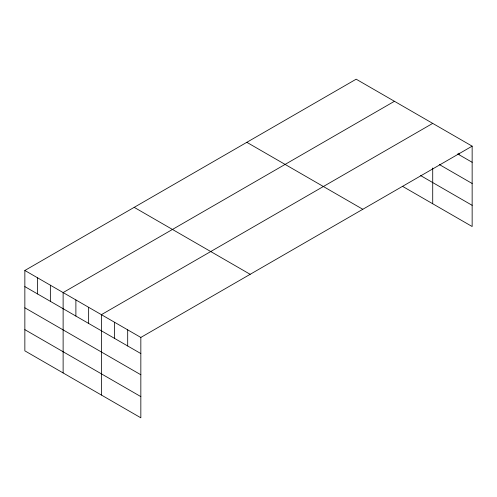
<?xml version="1.0" encoding="UTF-8"?>
<svg xmlns="http://www.w3.org/2000/svg" width="497" height="497" viewBox="0 0 497 497"><rect width="100%" height="100%" fill="white"/><g stroke="black" fill="none" stroke-linecap="round" stroke-linejoin="round"><path stroke-width="0.75" d="M24.85 270.474L140.837 337.438L140.837 417.809L24.85 350.845L24.85 270.474L356.163 79.191L472.15 146.155L472.15 226.526L402.495 186.313M394.438 101.289L63.125 292.571L63.125 372.943M432.713 123.386L101.4 314.669L101.4 395.04M140.837 337.438L472.15 146.155M457.687 153.94L472.15 162.289M439.286 164.513L472.15 183.486M420.63 175.584L472.15 205.329M246.829 142.316L362.816 209.28M134.184 207.348L250.171 274.313M24.85 286.607L140.837 353.566M24.85 307.805L140.837 374.769M24.85 329.648L140.837 396.612M459.004 153.163L459.004 154.697M432.713 167.998L432.713 203.758M127.692 329.846L127.692 345.98M114.546 322.261L114.546 338.389M88.64 307.301L88.64 323.435M75.886 299.94L75.886 316.067M50.365 285.203L50.365 301.337M37.61 277.842L37.61 293.969"/></g></svg>
